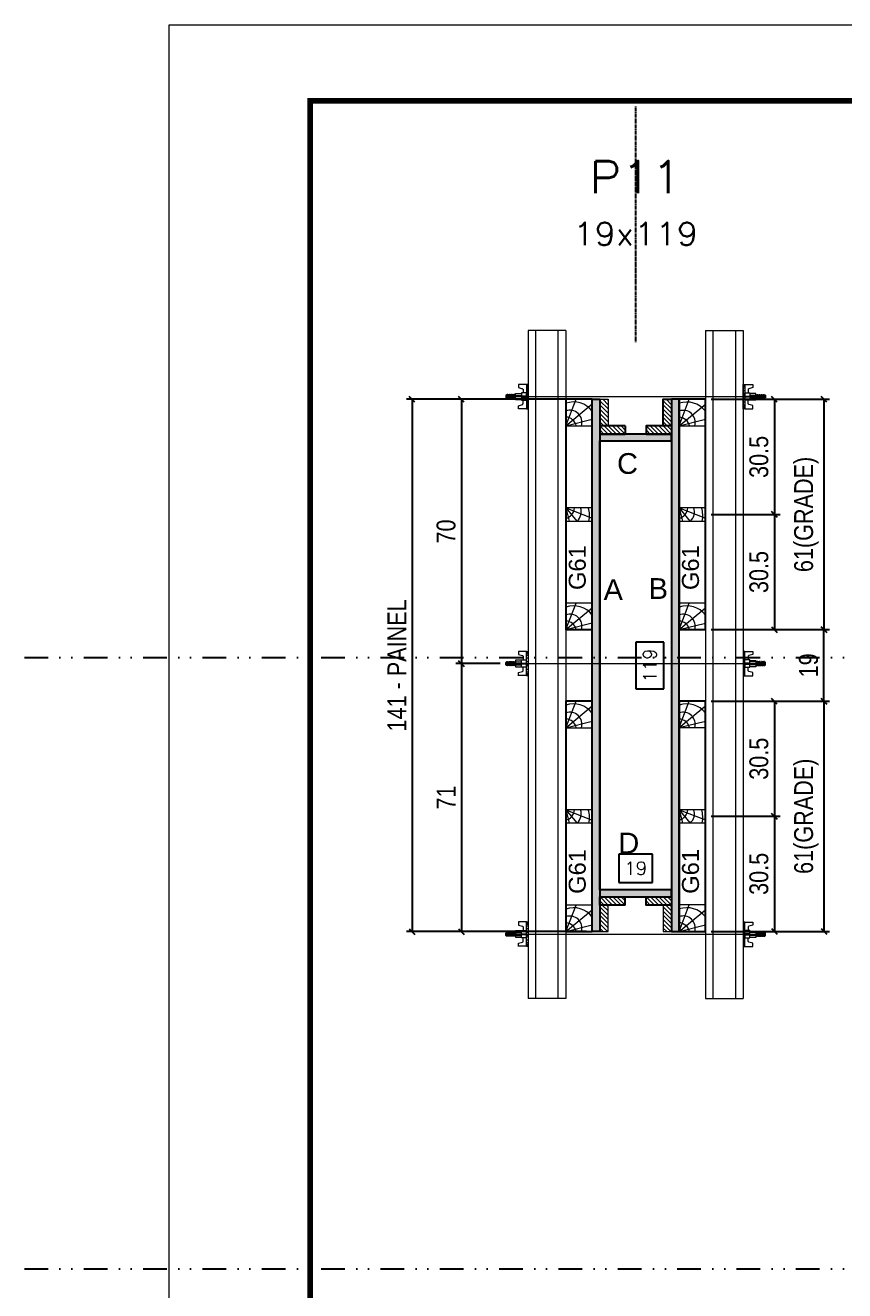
# Model space of a CAD drawing. Extents: x 13770 to 23315, y 867 to 16997.
# Drawn here: x 15908 to 16343, y 11584 to 12254 of the extents above; entities that cross this region are included whole.
import ezdxf
from ezdxf.enums import TextEntityAlignment as Align

# ---------------------------------------------------------------- set-up
doc = ezdxf.new("R2010")
doc.units = 0
for name, pattern in [('DASHED', [0.75, 0.5, -0.25]), ('DIVIDE2', [0.625, 0.25, -0.125, 0, -0.125, 0, -0.125]), ('HIDDEN', [0.375, 0.25, -0.125])]:
    doc.linetypes.add(name, pattern=pattern)
for name, color, linetype in [('COTA', 241, 'Continuous'), ('cotas', 4, 'Continuous'), ('MEIO_PONT', 93, 'Continuous'), ('Nível', 160, 'Continuous'), ('Painéis', 200, 'Continuous'), ('SARRAFO', 251, 'Continuous'), ('Texto de Titulo', 7, 'Continuous'), ('Texto Qtd Sarr', 242, 'Continuous'), ('TEXTO_GERAL', 7, 'Continuous')]:
    doc.layers.add(name, color=color, linetype=linetype)
for name, color, linetype, lineweight in [('Folhas', 255, 'Continuous', 9), ('Hachura', 251, 'Continuous', 9), ('Madeira', 126, 'Continuous', 18), ('Perfil Metálico', 224, 'Continuous', 18), ('SARRAFO DE PRESSAO', 251, 'DASHED', 9), ('Texto Seção', 7, 'Continuous', 15)]:
    doc.layers.add(name, color=color, linetype=linetype, lineweight=lineweight)
doc.styles.add('ARIAL', font='arial.ttf')
doc.styles.add('COTA TECNICA 2X', font='techl___.ttf', dxfattribs={"height": 10})
doc.styles.add('ROMANS', font='romans.shx')
doc.styles.add('SANSSERIF', font='sas_____.pfb')
doc.dimstyles.new('SECAO PILAR', dxfattribs={"dimtxt": 10, "dimasz": 3, "dimexe": 3, "dimexo": 3, "dimgap": 3, "dimtad": 1, "dimdec": 1, "dimlfac": 0.5, "dimzin": 12, "dimdsep": 46, "dimtxsty": 'COTA TECNICA 2X', "dimblk1": 'OBLIQUE', "dimblk2": 'OBLIQUE', "dimsah": 1, "dimcen": 0.9, "dimclrd": 256, "dimclre": 256, "dimclrt": 256, "dimadec": 1, "dimazin": 3, "dimtfac": 1, "dimtdec": 1, "dimtmove": 0, "dimatfit": 3, "dimfxl": 1, "dimtolj": 1, "dimtzin": 12, "dimarcsym": 0})
doc.dimstyles.new('SECÇÃO 2', dxfattribs={"dimtxt": 7, "dimasz": 6, "dimexe": 0.18, "dimexo": 2, "dimgap": -4, "dimtad": 3, "dimdec": 1, "dimlfac": 0.5, "dimzin": 12, "dimdsep": 46, "dimtxsty": 'ROMANS', "dimblk": 'ARCHTICK', "dimcen": 0.09, "dimse1": 1, "dimse2": 1, "dimsd1": 1, "dimsd2": 1, "dimclrd": 180, "dimclre": 5, "dimclrt": 1, "dimadec": 0, "dimazin": 3, "dimtfac": 1, "dimtdec": 1, "dimtofl": 0, "dimtmove": 0, "dimatfit": 3, "dimldrblk": 'ARCHTICK', "dimfxl": 1, "dimtolj": 1, "dimtzin": 0, "dimarcsym": 0})

# ---------------------------------------------------------------- blocks, each defined once
blk = doc.blocks.new('9999999999')
at = {"layer": 'Folhas'}
blk.add_lwpolyline([(98138.98, 34190.21), (99623.98, 34190.21), (99623.98, 35240.21), (98138.98, 35240.21)], close=True, dxfattribs=at)
at = {"layer": 'Folhas', "color": 30, "const_width": 3}
blk.add_lwpolyline([(98213.98, 34230.21), (99583.98, 34230.21), (99583.98, 35200.21), (98213.98, 35200.21)], close=True, dxfattribs=at)
blk = doc.blocks.new('*D706')
at = {"layer": 'COTA', "color": 180, "lineweight": -2, "transparency": 16777216}
for p, q in [((16247.02, 11927.38), (16232.02, 11927.38)), ((16232.02, 11927.38), (16232.02, 11902.71)), ((16247.02, 11902.71), (16247.02, 11927.38)), ((16232.02, 11902.71), (16247.02, 11902.71))]:
    blk.add_line(p, q, dxfattribs=at)
at = {"layer": 'Defpoints', "color": 0, "transparency": 16777216}
for p in [(16213.02, 12034.04), (16213.02, 11796.04), (16251.02, 11796.04)]:
    blk.add_point(p, dxfattribs=at)
at = {"layer": 'COTA', "color": 1, "transparency": 16777216, "insert": (16239.52, 11915.04), "char_height": 7, "attachment_point": 5, "rotation": 90, "style": 'ROMANS'}
blk.add_mtext('\\A1;119', dxfattribs=at)
blk = doc.blocks.new('_ArchTick')
at = {"color": 0, "linetype": 'ByBlock', "const_width": 0.15}
blk.add_lwpolyline([(-0.5, -0.5), (0.5, 0.5)], dxfattribs=at)
blk = doc.blocks.new('*D707')
at = {"layer": 'COTA', "color": 180, "lineweight": -2, "transparency": 16777216}
for p, q in [((16241.02, 11815.04), (16223.02, 11815.04)), ((16223.02, 11815.04), (16223.02, 11800.04)), ((16241.02, 11800.04), (16241.02, 11815.04)), ((16223.02, 11800.04), (16241.02, 11800.04))]:
    blk.add_line(p, q, dxfattribs=at)
at = {"layer": 'Defpoints', "color": 0, "transparency": 16777216}
for p in [(16213.02, 12016.72), (16251.02, 12016.72), (16213.02, 11796.04)]:
    blk.add_point(p, dxfattribs=at)
at = {"layer": 'COTA', "color": 1, "transparency": 16777216, "insert": (16232.02, 11807.54), "char_height": 7, "attachment_point": 5, "style": 'ROMANS'}
blk.add_mtext('\\A1;19', dxfattribs=at)
blk = doc.blocks.new('_Oblique')
at = {"color": 0, "linetype": 'ByBlock', "lineweight": -2}
blk.add_line((-0.5, -0.5), (0.5, 0.5), dxfattribs=at)
blk = doc.blocks.new('*D708')
at = {"layer": 'COTA', "lineweight": -2, "transparency": 16777216}
for p, q in [((16192.02, 12056.04), (16136.65, 12056.04)), ((16139.65, 12056.04), (16139.65, 11915.98)), ((16160.21, 11915.98), (16136.65, 11915.98))]:
    blk.add_line(p, q, dxfattribs=at)
at = {"layer": 'Defpoints', "color": 0, "transparency": 16777216}
for p in [(16195.02, 12056.04), (16139.65, 11915.98), (16163.21, 11915.98)]:
    blk.add_point(p, dxfattribs=at)
at = {"layer": 'COTA', "lineweight": -2, "transparency": 16777216, "xscale": 3, "yscale": 3, "zscale": 3}
for p, rotation in [((16139.65, 12056.04), 90), ((16139.65, 11915.98), 270)]:
    blk.add_blockref('_Oblique', p, dxfattribs=dict(at, rotation=rotation))
at = {"layer": 'COTA', "transparency": 16777216, "insert": (16131.55, 11986.01), "char_height": 10, "attachment_point": 5, "rotation": 90, "style": 'COTA TECNICA 2X'}
blk.add_mtext('\\A1;70', dxfattribs=at)
blk = doc.blocks.new('*D709')
at = {"layer": 'COTA', "lineweight": -2, "transparency": 16777216}
for p, q in [((16160.21, 11915.98), (16136.65, 11915.98)), ((16139.65, 11915.98), (16139.65, 11774.04)), ((16192, 11774.04), (16136.65, 11774.04))]:
    blk.add_line(p, q, dxfattribs=at)
at = {"layer": 'Defpoints', "color": 0, "transparency": 16777216}
for p in [(16163.21, 11915.98), (16139.65, 11774.04), (16195, 11774.04)]:
    blk.add_point(p, dxfattribs=at)
at = {"layer": 'COTA', "lineweight": -2, "transparency": 16777216, "xscale": 3, "yscale": 3, "zscale": 3}
for p, rotation in [((16139.65, 11915.98), 90), ((16139.65, 11774.04), 270)]:
    blk.add_blockref('_Oblique', p, dxfattribs=dict(at, rotation=rotation))
at = {"layer": 'COTA', "transparency": 16777216, "insert": (16131.58, 11845.01), "char_height": 10, "attachment_point": 5, "rotation": 90, "style": 'COTA TECNICA 2X'}
blk.add_mtext('\\A1;71', dxfattribs=at)
blk = doc.blocks.new('*D710')
at = {"layer": 'COTA', "lineweight": -2, "transparency": 16777216}
for p, q in [((16206, 12056.04), (16110.52, 12056.04)), ((16113.52, 12056.04), (16113.52, 11774.04)), ((16206, 11774.04), (16110.52, 11774.04))]:
    blk.add_line(p, q, dxfattribs=at)
at = {"layer": 'Defpoints', "color": 0, "transparency": 16777216}
for p in [(16209, 12056.04), (16113.52, 11774.04), (16209, 11774.04)]:
    blk.add_point(p, dxfattribs=at)
at = {"layer": 'COTA', "lineweight": -2, "transparency": 16777216, "xscale": 3, "yscale": 3, "zscale": 3}
for p, rotation in [((16113.52, 12056.04), 90), ((16113.52, 11774.04), 270)]:
    blk.add_blockref('_Oblique', p, dxfattribs=dict(at, rotation=rotation))
at = {"layer": 'COTA', "transparency": 16777216, "insert": (16105.45, 11915.04), "char_height": 10, "attachment_point": 5, "rotation": 90, "style": 'COTA TECNICA 2X'}
blk.add_mtext('\\A1;141 - PAINEL', dxfattribs=at)
blk = doc.blocks.new('PONTALETE')
at = {"layer": 'Madeira'}
for q in [(2.71, 7), (7, 5.76), (7, 1.74)]:
    blk.add_line((0, 0), q, dxfattribs=at)
blk.add_lwpolyline([(0, 0), (7, 0), (7, 7), (0, 7)], close=True, dxfattribs=at)
for centre, radius, start, end in [((2.04, 0.06), 6.23, 37.2818, 109.0913), ((1.09, 0.9), 3.19, 343.603, 109.9847), ((-0.21, -0.78), 3.09, 14.6322, 86.0383)]:
    blk.add_arc(centre, radius, start, end, dxfattribs=at)
blk = doc.blocks.new('MEIO PONTALETE')
at = {"layer": 'Madeira'}
for q in [(2.71, 7), (3.5, 2.88), (3.5, 0.87)]:
    blk.add_line((0, 0), q, dxfattribs=at)
blk.add_lwpolyline([(0, 0), (3.5, 0), (3.5, 7), (0, 7)], close=True, dxfattribs=at)
for centre, radius, start, end in [((2.04, 0.06), 6.23, 76.4499, 109.0913), ((1.09, 0.9), 3.19, 40.9063, 109.9847), ((-0.21, -0.78), 3.09, 14.6322, 86.0383)]:
    blk.add_arc(centre, radius, start, end, dxfattribs=at)
blk = doc.blocks.new('*D711')
at = {"layer": 'COTA', "lineweight": -2, "transparency": 16777216}
for p, q in [((16272.02, 12056.03), (16334.76, 12056.03)), ((16331.76, 12056.03), (16331.76, 11934.03)), ((16272.02, 11934.03), (16334.76, 11934.03))]:
    blk.add_line(p, q, dxfattribs=at)
at = {"layer": 'Defpoints', "color": 0, "transparency": 16777216}
for p in [(16269.02, 12056.03), (16269.02, 11934.03), (16331.76, 11934.03)]:
    blk.add_point(p, dxfattribs=at)
at = {"layer": 'COTA', "lineweight": -2, "transparency": 16777216, "xscale": 3, "yscale": 3, "zscale": 3}
for p, rotation in [((16331.76, 12056.03), 90), ((16331.76, 11934.03), 270)]:
    blk.add_blockref('_Oblique', p, dxfattribs=dict(at, rotation=rotation))
at = {"layer": 'COTA', "transparency": 16777216, "insert": (16322.53, 11995.03), "char_height": 10, "attachment_point": 5, "rotation": 90, "style": 'COTA TECNICA 2X'}
blk.add_mtext('\\A1;61(GRADE)', dxfattribs=at)
blk = doc.blocks.new('*D712')
at = {"layer": 'COTA', "lineweight": -2, "transparency": 16777216}
for p, q in [((16272.02, 12056.03), (16308.58, 12056.03)), ((16305.58, 12056.03), (16305.58, 11995.03)), ((16272.02, 11995.03), (16308.58, 11995.03))]:
    blk.add_line(p, q, dxfattribs=at)
at = {"layer": 'Defpoints', "color": 0, "transparency": 16777216}
for p in [(16269.02, 12056.03), (16269.02, 11995.03), (16305.58, 11995.03)]:
    blk.add_point(p, dxfattribs=at)
at = {"layer": 'COTA', "lineweight": -2, "transparency": 16777216, "xscale": 3, "yscale": 3, "zscale": 3}
for p, rotation in [((16305.58, 12056.03), 90), ((16305.58, 11995.03), 270)]:
    blk.add_blockref('_Oblique', p, dxfattribs=dict(at, rotation=rotation))
at = {"layer": 'COTA', "transparency": 16777216, "insert": (16297.36, 12025.53), "char_height": 10, "attachment_point": 5, "rotation": 90, "style": 'COTA TECNICA 2X'}
blk.add_mtext('\\A1;30.5', dxfattribs=at)
blk = doc.blocks.new('*D713')
at = {"layer": 'COTA', "lineweight": -2, "transparency": 16777216}
for p, q in [((16272.02, 11995.03), (16308.58, 11995.03)), ((16305.58, 11995.03), (16305.58, 11934.03)), ((16272.02, 11934.03), (16308.58, 11934.03))]:
    blk.add_line(p, q, dxfattribs=at)
at = {"layer": 'Defpoints', "color": 0, "transparency": 16777216}
for p in [(16269.02, 11995.03), (16269.02, 11934.03), (16305.58, 11934.03)]:
    blk.add_point(p, dxfattribs=at)
at = {"layer": 'COTA', "lineweight": -2, "transparency": 16777216, "xscale": 3, "yscale": 3, "zscale": 3}
for p, rotation in [((16305.58, 11995.03), 90), ((16305.58, 11934.03), 270)]:
    blk.add_blockref('_Oblique', p, dxfattribs=dict(at, rotation=rotation))
at = {"layer": 'COTA', "transparency": 16777216, "insert": (16297.36, 11964.53), "char_height": 10, "attachment_point": 5, "rotation": 90, "style": 'COTA TECNICA 2X'}
blk.add_mtext('\\A1;30.5', dxfattribs=at)
blk = doc.blocks.new('*D714')
at = {"layer": 'COTA', "lineweight": -2, "transparency": 16777216}
for p, q in [((16272.02, 11896.09), (16334.76, 11896.09)), ((16331.76, 11896.09), (16331.76, 11774.09)), ((16272.02, 11774.09), (16334.76, 11774.09))]:
    blk.add_line(p, q, dxfattribs=at)
at = {"layer": 'Defpoints', "color": 0, "transparency": 16777216}
for p in [(16269.02, 11896.09), (16269.02, 11774.09), (16331.76, 11774.09)]:
    blk.add_point(p, dxfattribs=at)
at = {"layer": 'COTA', "lineweight": -2, "transparency": 16777216, "xscale": 3, "yscale": 3, "zscale": 3}
for p, rotation in [((16331.76, 11896.09), 90), ((16331.76, 11774.09), 270)]:
    blk.add_blockref('_Oblique', p, dxfattribs=dict(at, rotation=rotation))
at = {"layer": 'COTA', "transparency": 16777216, "insert": (16322.53, 11835.09), "char_height": 10, "attachment_point": 5, "rotation": 90, "style": 'COTA TECNICA 2X'}
blk.add_mtext('\\A1;61(GRADE)', dxfattribs=at)
blk = doc.blocks.new('*D715')
at = {"layer": 'COTA', "lineweight": -2, "transparency": 16777216}
for p, q in [((16272.02, 11896.09), (16308.58, 11896.09)), ((16305.58, 11896.09), (16305.58, 11835.09)), ((16272.02, 11835.09), (16308.58, 11835.09))]:
    blk.add_line(p, q, dxfattribs=at)
at = {"layer": 'Defpoints', "color": 0, "transparency": 16777216}
for p in [(16269.02, 11896.09), (16269.02, 11835.09), (16305.58, 11835.09)]:
    blk.add_point(p, dxfattribs=at)
at = {"layer": 'COTA', "lineweight": -2, "transparency": 16777216, "xscale": 3, "yscale": 3, "zscale": 3}
for p, rotation in [((16305.58, 11896.09), 90), ((16305.58, 11835.09), 270)]:
    blk.add_blockref('_Oblique', p, dxfattribs=dict(at, rotation=rotation))
at = {"layer": 'COTA', "transparency": 16777216, "insert": (16297.36, 11865.59), "char_height": 10, "attachment_point": 5, "rotation": 90, "style": 'COTA TECNICA 2X'}
blk.add_mtext('\\A1;30.5', dxfattribs=at)
blk = doc.blocks.new('*D716')
at = {"layer": 'COTA', "lineweight": -2, "transparency": 16777216}
for p, q in [((16272.02, 11835.09), (16308.58, 11835.09)), ((16305.58, 11835.09), (16305.58, 11774.09)), ((16272.02, 11774.09), (16308.58, 11774.09))]:
    blk.add_line(p, q, dxfattribs=at)
at = {"layer": 'Defpoints', "color": 0, "transparency": 16777216}
for p in [(16269.02, 11835.09), (16269.02, 11774.09), (16305.58, 11774.09)]:
    blk.add_point(p, dxfattribs=at)
at = {"layer": 'COTA', "lineweight": -2, "transparency": 16777216, "xscale": 3, "yscale": 3, "zscale": 3}
for p, rotation in [((16305.58, 11835.09), 90), ((16305.58, 11774.09), 270)]:
    blk.add_blockref('_Oblique', p, dxfattribs=dict(at, rotation=rotation))
at = {"layer": 'COTA', "transparency": 16777216, "insert": (16297.36, 11804.59), "char_height": 10, "attachment_point": 5, "rotation": 90, "style": 'COTA TECNICA 2X'}
blk.add_mtext('\\A1;30.5', dxfattribs=at)
blk = doc.blocks.new('titulo1')
at = {"layer": 'Defpoints', "color": 252, "linetype": 'HIDDEN', "ltscale": 2}
blk.add_line((0, 0), (0, 125), dxfattribs=at)
at = {"layer": 'Defpoints', "style": 'ROMANS', "oblique": 15}
blk.add_attdef('FOLHA', text='', height=10, dxfattribs=at).set_placement((0, 15.58), align=Align.MIDDLE_CENTER)
at = {"layer": 'Texto Qtd Sarr', "color": 3, "style": 'ROMANS', "oblique": 15}
for tag, height, p in [('TITULO', 17, (0, 71.45)), ('SEÇÃO', 12, (0, 41.55))]:
    blk.add_attdef(tag, text='', height=height, dxfattribs=at).set_placement(p, align=Align.MIDDLE_CENTER)
blk = doc.blocks.new('C')
at = {"layer": 'Hachura', "color": 0}
for p, q in [((0, 3.22), (0, -3.22)), ((0.45, 3.22), (0, 3.22)), ((0.46, 3.16), (0, 3.16)), ((0.46, 3.05), (0, 3.05)), ((0.46, 2.88), (0, 2.88)), ((0, 2.75), (0, -1.16)), ((0.46, 2.65), (0, 2.65)), ((0.46, 2.23), (0, 2.23)), ((0.46, 1.51), (0, 1.51)), ((0.39, 0.49), (0.17, 0.49)), ((0.45, -3.23), (0.45, 3.22)), ((0.45, 3.22), (2.58, 3.22)), ((1.74, 0.97), (0.45, 0.97)), ((1.45, 0.1), (0.45, 0.1)), ((1.35, 1.94), (1.35, 0.96)), ((2.58, 2.39), (1.47, 2.09)), ((1.74, -0.97), (1.74, 0.97)), ((1.74, 0.97), (1.74, 0.84)), ((1.74, 0.97), (1.74, 0.84)), ((1.74, 0.84), (3.35, 0.84)), ((3.35, 0.45), (1.74, 0.45)), ((2.58, 3.22), (2.58, 2.39)), ((3.32, 0.84), (3.32, -0.84)), ((3.35, 0.84), (3.35, -0.84)), ((3.68, 0.45), (3.35, 0.45)), ((3.84, -0.52), (3.35, 0.45)), ((3.35, 0.06), (3.67, -0.57)), ((3.68, 0.45), (4.16, -0.52)), ((3.72, 0.5), (4.25, -0.57)), ((4.37, -0.55), (3.83, 0.53)), ((4.15, 0.45), (3.93, 0.45)), ((4.42, -0.52), (3.93, 0.45)), ((4.15, 0.45), (4.26, 0.45)), ((4.26, 0.45), (4.74, -0.52)), ((4.3, 0.5), (4.83, -0.57)), ((4.95, -0.55), (4.41, 0.53)), ((4.51, 0.45), (4.84, 0.45)), ((5, -0.52), (4.51, 0.45)), ((4.84, 0.45), (5.32, -0.52)), ((4.88, 0.5), (5.41, -0.57)), ((5.53, -0.55), (4.99, 0.53)), ((5.58, -0.52), (5.09, 0.45)), ((5.42, 0.45), (5.09, 0.45)), ((5.58, -0.52), (5.09, 0.45)), ((5.42, 0.45), (5.74, -0.19)), ((5.46, 0.5), (5.74, -0.07)), ((5.74, 0.19), (5.57, 0.53)), ((5.74, 0.32), (5.68, 0.45)), ((5.68, 0.45), (5.74, 0.45)), ((5.74, 0.45), (5.9, 0.29)), ((5.74, 0.45), (5.74, -0.52)), ((5.9, -0.36), (5.9, 0.29)), ((0.45, 0), (0, 0)), ((0.46, -1.52), (0, -1.52)), ((0.46, -2.23), (0, -2.23)), ((0.46, -2.65), (0, -2.65)), ((0.46, -2.88), (0, -2.88)), ((0.46, -3.05), (0, -3.05)), ((0.46, -3.16), (0, -3.16)), ((0, -3.22), (2.57, -3.22)), ((0.08, -0.48), (0.29, -0.48)), ((0.29, -0.48), (0.4, -0.48)), ((0.45, 0), (0.45, -0.97)), ((0.45, -0.16), (1.45, -0.16)), ((0.45, -0.65), (0.45, -0.32)), ((0.45, -3.23), (0.45, -0.65)), ((0.45, -0.97), (1.74, -0.97)), ((1.35, -1.94), (1.35, -0.97)), ((2.58, -2.39), (1.47, -2.1)), ((3.35, -0.32), (1.74, -0.32)), ((3.35, -0.84), (1.74, -0.84)), ((2.58, -3.23), (2.58, -2.39)), ((3.35, -0.07), (3.58, -0.52)), ((3.35, -0.52), (3.58, -0.52)), ((3.84, -0.52), (4.16, -0.52)), ((4.42, -0.52), (4.74, -0.52)), ((4.63, -0.52), (4.74, -0.52)), ((5, -0.52), (5.32, -0.52)), ((5.58, -0.52), (5.74, -0.52)), ((5.74, -0.52), (5.9, -0.36)), ((5.74, -0.52), (5.74, -0.52))]:
    blk.add_line(p, q, dxfattribs=at)
for centre, radius, start, end in [((1.52, 1.94), 0.161, 104.7436, 180), ((1.44, -0.03), 0.129, 272.695, 87.305), ((3.81, 0.39), 0.143, 25.5688, 154.4312), ((4.39, 0.39), 0.143, 25.5688, 154.4312), ((4.97, 0.39), 0.143, 25.5688, 154.4312), ((5.55, 0.39), 0.143, 25.5688, 154.4312), ((0.17, -0.37), 0.174, 221.744, 317.8592), ((1.52, -1.94), 0.161, 180, 255.2564), ((3.71, -0.4), 0.174, 222.1408, 318.256), ((4.29, -0.4), 0.174, 222.1408, 318.256), ((4.87, -0.4), 0.174, 222.1408, 318.256), ((5.45, -0.4), 0.174, 222.1408, 318.256), ((5.61, -0.4), 0.174, 317.8592, 318.256)]:
    blk.add_arc(centre, radius, start, end, dxfattribs=at)
blk = doc.blocks.new('*D717')
at = {"layer": 'COTA', "lineweight": -2, "transparency": 16777216}
for p, q in [((16272.02, 11934.03), (16334.76, 11934.03)), ((16331.76, 11896.09), (16331.76, 11934.03)), ((16272.02, 11896.09), (16334.76, 11896.09))]:
    blk.add_line(p, q, dxfattribs=at)
at = {"layer": 'Defpoints', "color": 0, "transparency": 16777216}
for p in [(16269.02, 11934.03), (16331.76, 11934.03), (16269.02, 11896.09)]:
    blk.add_point(p, dxfattribs=at)
at = {"layer": 'COTA', "lineweight": -2, "transparency": 16777216, "xscale": 3, "yscale": 3, "zscale": 3}
for p, rotation in [((16331.76, 11934.03), 90), ((16331.76, 11896.09), 270)]:
    blk.add_blockref('_Oblique', p, dxfattribs=dict(at, rotation=rotation))
at = {"layer": 'COTA', "transparency": 16777216, "insert": (16323.67, 11915.06), "char_height": 10, "attachment_point": 5, "rotation": 90, "style": 'COTA TECNICA 2X'}
blk.add_mtext('\\A1;19', dxfattribs=at)

msp = doc.modelspace()

# ---------------------------------------------------------------- hatches: boundary and pattern name
at = {"layer": 'Hachura'}
h = msp.add_hatch(color=256, dxfattribs=at)
h.dxf.hatch_style = 1
h.paths.add_polyline_path([(16213.02, 11774.04), (16209.02, 11774.04), (16209.02, 12056.04), (16213.02, 12056.04)])
h = msp.add_hatch(dxfattribs=at)
h.set_pattern_fill('ANSI31', color=256, scale=0.5, angle=90, style=0)
h.set_pattern_definition([(135, (-6678.3903, 21179.9956), (-1.12253202, -1.12253202), [])])
h.paths.add_polyline_path([(16213.02, 12042.04), (16217.42, 12042.04), (16217.42, 12056.04), (16213.02, 12056.04)])
h = msp.add_hatch(dxfattribs=at)
h.set_pattern_fill('ANSI31', color=256, scale=0.5, angle=90, style=0)
h.set_pattern_definition([(135, (-6644.7903, 21179.9956), (-1.12253202, -1.12253202), [])])
h.paths.add_polyline_path([(16246.62, 12042.04), (16251.02, 12042.04), (16251.02, 12056.04), (16246.62, 12056.04)])
h = msp.add_hatch(color=256, dxfattribs=at)
h.dxf.hatch_style = 1
h.paths.add_polyline_path([(16251.02, 11774.04), (16255.02, 11774.04), (16255.02, 12056.04), (16251.02, 12056.04)])
h = msp.add_hatch(dxfattribs=at)
h.set_pattern_fill('ANSI31', color=256, scale=0.5, angle=90, style=0)
h.set_pattern_definition([(135, (-6702.8903, 21179.9956), (-1.12253202, -1.12253202), [])])
h.paths.add_polyline_path([(16226.52, 12042.04), (16226.52, 12037.64), (16213.02, 12037.64), (16213.02, 12042.04)])
h = msp.add_hatch(color=256, dxfattribs=at)
h.dxf.hatch_style = 1
h.paths.add_polyline_path([(16213.02, 12037.64), (16213.02, 12034.04), (16251.02, 12034.04), (16251.02, 12037.64)])
h = msp.add_hatch(dxfattribs=at)
h.set_pattern_fill('ANSI31', color=256, scale=0.5, angle=90, style=0)
h.set_pattern_definition([(135, (-6678.3903, 21179.9956), (-1.12253202, -1.12253202), [])])
h.paths.add_polyline_path([(16251.02, 12042.04), (16251.02, 12037.64), (16237.52, 12037.64), (16237.52, 12042.04)])
h = msp.add_hatch(color=256, dxfattribs=at)
h.dxf.hatch_style = 1
h.paths.add_polyline_path([(16213.02, 11796.04), (16213.02, 11792.44), (16251.02, 11792.44), (16251.02, 11796.04)])
h = msp.add_hatch(dxfattribs=at)
h.set_pattern_fill('ANSI31', color=256, scale=0.5, angle=90, style=0)
h.set_pattern_definition([(135, (-6702.8903, 21143.775), (-1.12253202, -1.12253202), [])])
h.paths.add_polyline_path([(16226.52, 11788.04), (16226.52, 11792.44), (16213.02, 11792.44), (16213.02, 11788.04)])
h = msp.add_hatch(dxfattribs=at)
h.set_pattern_fill('ANSI31', color=256, scale=0.5, angle=90, style=0)
h.set_pattern_definition([(135, (-6678.3903, 21041.9956), (-1.12253202, -1.12253202), [])])
h.paths.add_polyline_path([(16213.02, 11788.04), (16217.42, 11788.04), (16217.42, 11774.04), (16213.02, 11774.04)])
h = msp.add_hatch(dxfattribs=at)
h.set_pattern_fill('ANSI31', color=256, scale=0.5, angle=90, style=0)
h.set_pattern_definition([(135, (-6678.3903, 21143.775), (-1.12253202, -1.12253202), [])])
h.paths.add_polyline_path([(16251.02, 11788.04), (16251.02, 11792.44), (16237.52, 11792.44), (16237.52, 11788.04)])
h = msp.add_hatch(dxfattribs=at)
h.set_pattern_fill('ANSI31', color=256, scale=0.5, angle=90, style=0)
h.set_pattern_definition([(135, (-6644.7903, 21041.9956), (-1.12253202, -1.12253202), [])])
h.paths.add_polyline_path([(16246.62, 11788.04), (16251.02, 11788.04), (16251.02, 11774.04), (16246.62, 11774.04)])

# ---------------------------------------------------------------- linework, layer by layer
for points in [[(16209, 12056.04), (16195, 12056.04), (16195, 11934.04), (16209, 11934.04)], [(16269.02, 12056.03), (16255.02, 12056.03), (16255.02, 11934.03), (16269.02, 11934.03)], [(16209, 11896.04), (16195, 11896.04), (16195, 11774.04), (16209, 11774.04)], [(16269.02, 11896.09), (16255.02, 11896.09), (16255.02, 11774.09), (16269.02, 11774.09)]]:
    msp.add_lwpolyline(points, close=True)
at = {"layer": 'cotas'}
msp.add_lwpolyline([(16251.02, 12034.04), (16251.02, 11796.04), (16213.02, 11796.04), (16213.02, 12034.04)], close=True, dxfattribs=at)
at = {"layer": 'Hachura'}
for p, q in [((16164.21, 12057.45), (16296.01, 12057.47)), ((16164.21, 11916.05), (16296.01, 11916.02)), ((16164.21, 11772.64), (16296.01, 11772.61))]:
    msp.add_line(p, q, dxfattribs=at)
at = {"layer": 'Madeira'}
for points in [[(16217.42, 12056.04), (16217.42, 12042.04), (16213.02, 12042.04), (16213.02, 12056.04)], [(16217.42, 11774.04), (16217.42, 11788.04), (16213.02, 11788.04), (16213.02, 11774.04)], [(16251.02, 11774.04), (16251.02, 11788.04), (16246.62, 11788.04), (16246.62, 11774.04)]]:
    msp.add_lwpolyline(points, close=True, dxfattribs=at)
at = {"layer": 'Nível', "color": 4, "linetype": 'DIVIDE2', "ltscale": 50}
for p, q in [((13769.54, 11919.3), (17469.5, 11919.3)), ((13769.54, 11595.3), (21112.79, 11595.3))]:
    msp.add_line(p, q, dxfattribs=at)
at = {"layer": 'Painéis'}
for points in [[(16213.02, 11774.04), (16209.02, 11774.04), (16209.02, 12056.04), (16213.02, 12056.04)], [(16251.02, 11774.04), (16255.02, 11774.04), (16255.02, 12056.04), (16251.02, 12056.04)], [(16213.02, 12037.64), (16213.02, 12034.04), (16251.02, 12034.04), (16251.02, 12037.64)], [(16213.02, 11796.04), (16213.02, 11792.44), (16251.02, 11792.44), (16251.02, 11796.04)]]:
    msp.add_lwpolyline(points, close=True, dxfattribs=at)
at = {"layer": 'Perfil Metálico'}
for p, q in [((16175.02, 12092.54), (16175.02, 11738.54)), ((16195.02, 12092.54), (16175.02, 12092.54)), ((16179.02, 11738.54), (16179.02, 12092.54)), ((16191.02, 11738.54), (16191.02, 12092.54)), ((16195.02, 12092.54), (16195.02, 11738.54)), ((16269.02, 12092.54), (16269.02, 11738.54)), ((16269.02, 12092.54), (16289.02, 12092.54)), ((16273.02, 11738.54), (16273.02, 12092.54)), ((16285.02, 11738.54), (16285.02, 12092.54)), ((16289.02, 12092.54), (16289.02, 11738.54)), ((16195.02, 11738.54), (16175.02, 11738.54)), ((16269.02, 11738.54), (16289.02, 11738.54))]:
    msp.add_line(p, q, dxfattribs=at)
at = {"layer": 'SARRAFO'}
for p, q in [((16226.52, 12042.04), (16226.52, 12037.64)), ((16226.52, 11788.04), (16226.52, 11792.44))]:
    msp.add_line(p, q, dxfattribs=at)
msp.add_lwpolyline([(16251.02, 12056.04), (16251.02, 12042.04), (16246.62, 12042.04), (16246.62, 12056.04)], close=True, dxfattribs=at)
for points in [[(16226.52, 12042.04), (16213.02, 12042.04), (16213.02, 12037.64), (16226.52, 12037.64)], [(16251.02, 12042.04), (16237.52, 12042.04), (16237.52, 12037.64), (16251.02, 12037.64)], [(16226.52, 11788.04), (16213.02, 11788.04), (16213.02, 11792.44), (16226.52, 11792.44)], [(16251.02, 11788.04), (16237.52, 11788.04), (16237.52, 11792.44), (16251.02, 11792.44)]]:
    msp.add_lwpolyline(points, dxfattribs=at)

# ---------------------------------------------------------------- block references
at = {"layer": 'Hachura', "linetype": 'Continuous', "yscale": 2, "zscale": 2, "rotation": 180}
for p, xscale in [((16175.01, 12057.45), 2), ((16289.01, 12057.46), -2)]:
    msp.add_blockref('C', p, dxfattribs=dict(at, xscale=xscale))
at = {"layer": 'Hachura', "linetype": 'Continuous', "yscale": 2, "zscale": 2}
for p, xscale in [((16175.01, 11916.05), -2), ((16289.01, 11916.03), 2), ((16175.01, 11772.64), -2), ((16289.01, 11772.62), 2)]:
    msp.add_blockref('C', p, dxfattribs=dict(at, xscale=xscale))
at = {"layer": 'MEIO_PONT', "xscale": 2, "yscale": 2, "zscale": 2}
for p in [(16195, 12042.04), (16255.02, 12042.03), (16195, 11934.04), (16255.02, 11934.03), (16195, 11882.04), (16255.02, 11882.09), (16195, 11774.04), (16255.02, 11774.09)]:
    msp.add_blockref('PONTALETE', p, dxfattribs=at)
at = {"layer": 'MEIO_PONT', "xscale": 1.999999997962732, "yscale": 1.999999997962732, "zscale": 1.999999997962732, "rotation": 270}
for p in [(16195, 11998.54), (16255.02, 11998.53), (16195, 11838.54), (16255.02, 11838.59)]:
    msp.add_blockref('MEIO PONTALETE', p, dxfattribs=at)
at = {"layer": 'SARRAFO DE PRESSAO', "color": 6, "linetype": 'ByBlock'}
msp.add_blockref('9999999999', (-82154.48, -22985.99), dxfattribs=at)
at = {"layer": 'Texto Seção'}
ref = msp.add_blockref('titulo1', (16232.02, 12086.26), dxfattribs=at)
ref.add_attrib('TITULO', 'P11', dxfattribs={"layer": 'Texto de Titulo', "color": 7, "height": 17, "style": 'ROMANS', "width": 1.1}).set_placement((16232.02, 12173.76), align=Align.MIDDLE_CENTER)
ref.add_attrib('SEÇÃO', '19x119', dxfattribs={"layer": 'Texto de Titulo', "color": 7, "height": 12, "style": 'ROMANS', "width": 1.1}).set_placement((16232.02, 12143.76), align=Align.MIDDLE_CENTER)

# ---------------------------------------------------------------- texts
at = {"layer": 'TEXTO_GERAL', "style": 'ARIAL'}
for s, p in [('C', (16227.7, 12022.03)), ('A', (16220.13, 11955.17)), ('B', (16244.04, 11955.77)), ('D', (16228.39, 11820.91))]:
    msp.add_text(s, height=11, dxfattribs=at).set_placement(p, align=Align.MIDDLE_CENTER)
at = {"layer": 'TEXTO_GERAL', "color": 0, "linetype": 'Continuous', "style": 'SANSSERIF'}
for p in [(16201.04, 11954.97), (16261.06, 11954.96), (16201.04, 11793.97), (16261.06, 11794.01)]:
    msp.add_text('G61', height=9, rotation=90, dxfattribs=at).set_placement(p, align=Align.MIDDLE_LEFT)

# ---------------------------------------------------------------- dimensions: what is measured, and where the dimension line sits
at = {"layer": 'COTA'}
for base, p1, p2, text, picture, middle in [((16113.52, 11774.04), (16209, 12056.04), (16209, 11774.04), '<> - PAINEL', '*D710', (16105.45, 11915.04)), ((16331.76, 11934.03), (16269.02, 12056.03), (16269.02, 11934.03), '<>(GRADE)', '*D711', (16322.53, 11995.03)), ((16331.76, 11774.09), (16269.02, 11896.09), (16269.02, 11774.09), '<>(GRADE)', '*D714', (16322.53, 11835.09))]:
    dim = msp.add_linear_dim(base=base, p1=p1, p2=p2, angle=270, text=text, dimstyle='SECAO PILAR', dxfattribs=at)
    dim.commit()
    dim.dimension.update_dxf_attribs({"geometry": picture, "text_midpoint": middle})
for base, p1, p2, angle, picture, middle in [((16139.65, 11915.98), (16195.02, 12056.04), (16163.21, 11915.98), 270, '*D708', (16131.55, 11986.01)), ((16305.58, 11995.03), (16269.02, 12056.03), (16269.02, 11995.03), 270, '*D712', (16297.36, 12025.53)), ((16305.58, 11934.03), (16269.02, 11995.03), (16269.02, 11934.03), 270, '*D713', (16297.36, 11964.53)), ((16331.76, 11934.03), (16269.02, 11896.09), (16269.02, 11934.03), 90, '*D717', (16323.67, 11915.06)), ((16139.65, 11774.04), (16163.21, 11915.98), (16195, 11774.04), 270, '*D709', (16131.58, 11845.01)), ((16305.58, 11835.09), (16269.02, 11896.09), (16269.02, 11835.09), 270, '*D715', (16297.36, 11865.59)), ((16305.58, 11774.09), (16269.02, 11835.09), (16269.02, 11774.09), 270, '*D716', (16297.36, 11804.59))]:
    dim = msp.add_linear_dim(base=base, p1=p1, p2=p2, angle=angle, dimstyle='SECAO PILAR', dxfattribs=at)
    dim.commit()
    dim.dimension.update_dxf_attribs({"geometry": picture, "text_midpoint": middle})
for base, p1, p2, angle, picture, middle in [((16251.02, 11796.04), (16213.02, 12034.04), (16213.02, 11796.04), 270, '*D706', (16251.02, 11915.04)), ((16213.02, 11796.04), (16251.02, 12016.72), (16213.02, 12016.72), 180, '*D707', (16232.02, 11796.04))]:
    dim = msp.add_linear_dim(base=base, p1=p1, p2=p2, angle=angle, dimstyle='SECÇÃO 2', dxfattribs=at)
    dim.commit()
    dim.dimension.update_dxf_attribs({"geometry": picture, "text_midpoint": middle, "dimtype": 160})

doc.saveas('drawing.dxf')
